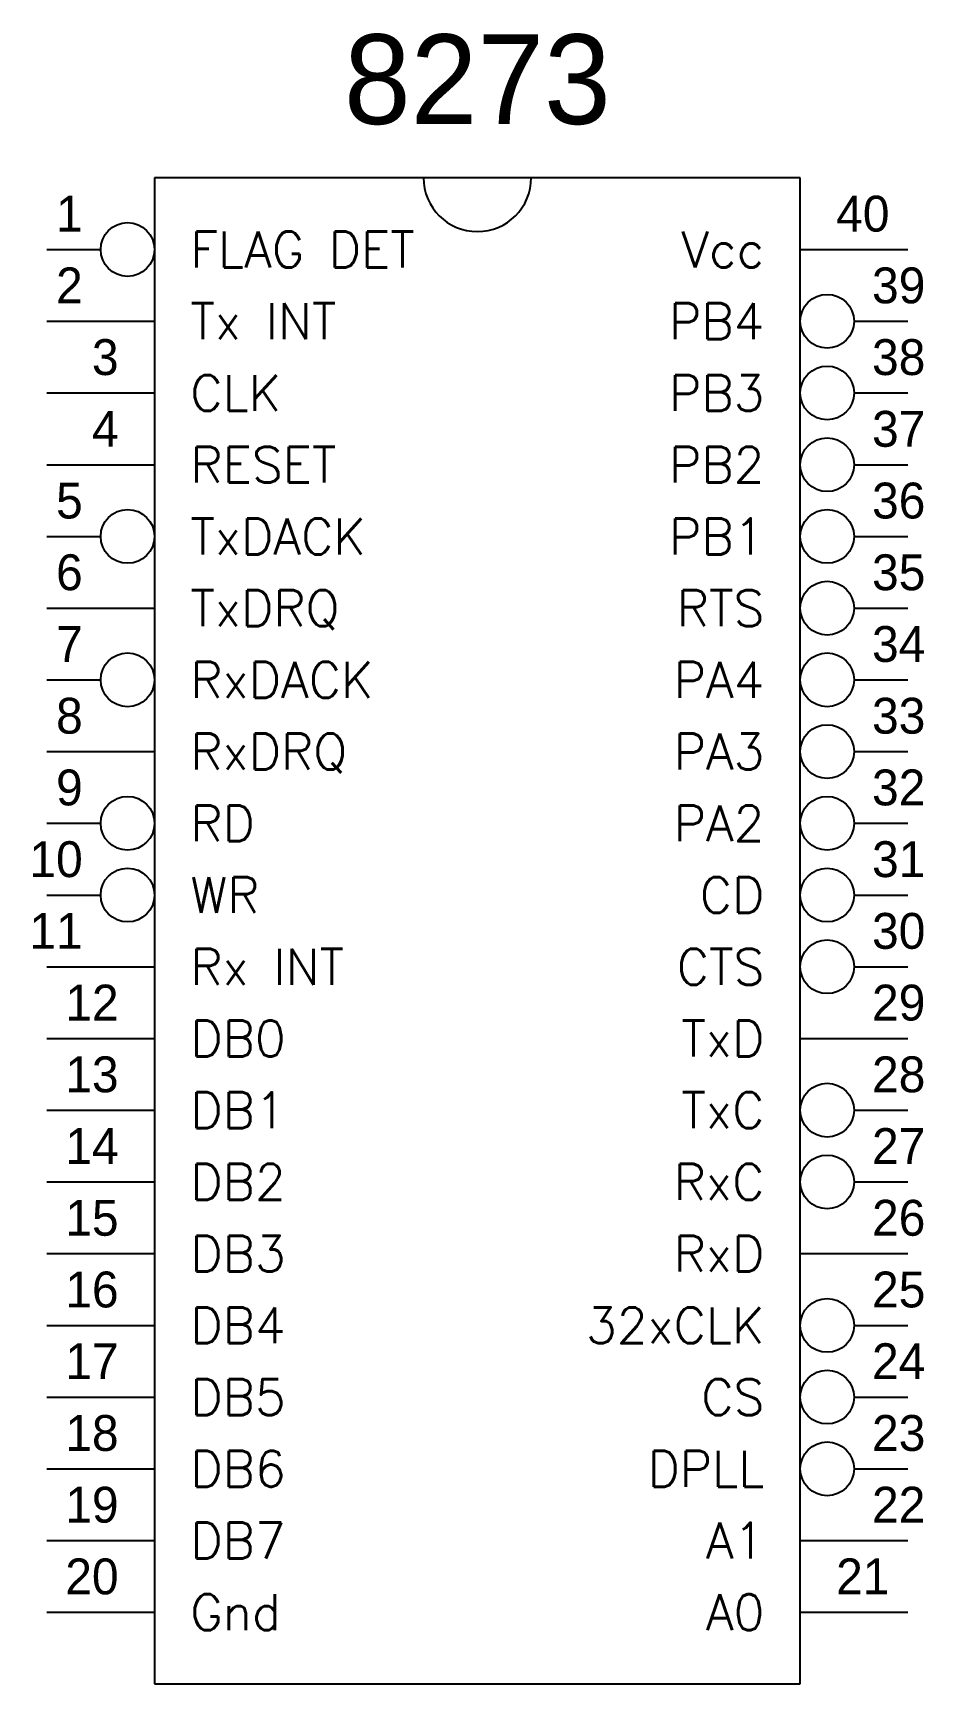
# Model space of a CAD drawing. Extents: x 3.26 to 5.74, y 1.2 to 5.8.
import ezdxf
from ezdxf.enums import TextEntityAlignment as Align

# ---------------------------------------------------------------- set-up
doc = ezdxf.new("R2010")
doc.units = 0
doc.header["$MEASUREMENT"] = 0
doc.layers.get('0').update_dxf_attribs({"linetype": 'CONTINUOUS'})
doc.styles.add('ROMANS', font='romans')

msp = doc.modelspace()

# ---------------------------------------------------------------- linework, layer by layer
for p, q in [((3.6, 5.4), (3.6, 1.2)), ((5.4, 5.4), (3.6, 5.4)), ((5.4, 1.2), (5.4, 5.4)), ((3.3, 5.2), (3.45, 5.2)), ((5.4, 5.2), (5.7, 5.2)), ((3.3, 5), (3.6, 5)), ((5.55, 5), (5.7, 5)), ((3.3, 4.8), (3.6, 4.8)), ((5.55, 4.8), (5.7, 4.8)), ((3.3, 4.6), (3.6, 4.6)), ((5.55, 4.6), (5.7, 4.6)), ((3.3, 4.4), (3.45, 4.4)), ((5.55, 4.4), (5.7, 4.4)), ((3.3, 4.2), (3.6, 4.2)), ((5.55, 4.2), (5.7, 4.2)), ((3.3, 4), (3.45, 4)), ((5.55, 4), (5.7, 4)), ((3.3, 3.8), (3.6, 3.8)), ((5.55, 3.8), (5.7, 3.8)), ((3.3, 3.6), (3.45, 3.6)), ((5.55, 3.6), (5.7, 3.6)), ((3.3, 3.4), (3.45, 3.4)), ((5.55, 3.4), (5.7, 3.4)), ((3.3, 3.2), (3.6, 3.2)), ((5.55, 3.2), (5.7, 3.2)), ((3.3, 3), (3.6, 3)), ((5.4, 3), (5.7, 3)), ((3.3, 2.8), (3.6, 2.8)), ((5.55, 2.8), (5.7, 2.8)), ((3.3, 2.6), (3.6, 2.6)), ((5.55, 2.6), (5.7, 2.6)), ((3.3, 2.4), (3.6, 2.4)), ((5.4, 2.4), (5.7, 2.4)), ((3.3, 2.2), (3.6, 2.2)), ((5.55, 2.2), (5.7, 2.2)), ((3.3, 2), (3.6, 2)), ((5.55, 2), (5.7, 2)), ((3.3, 1.8), (3.6, 1.8)), ((5.55, 1.8), (5.7, 1.8)), ((3.3, 1.6), (3.6, 1.6)), ((5.4, 1.6), (5.7, 1.6)), ((3.3, 1.4), (3.6, 1.4)), ((5.4, 1.4), (5.7, 1.4)), ((3.6, 1.2), (5.4, 1.2))]:
    msp.add_line(p, q)
for centre in [(3.525, 5.2), (5.475, 5), (5.475, 4.8), (5.475, 4.6), (3.525, 4.4), (5.475, 4.4), (5.475, 4.2), (3.525, 4), (5.475, 4), (5.475, 3.8), (3.525, 3.6), (5.475, 3.6), (3.525, 3.4), (5.475, 3.4), (5.475, 3.2), (5.475, 2.8), (5.475, 2.6), (5.475, 2.2), (5.475, 2), (5.475, 1.8)]:
    msp.add_circle(centre, 0.075)
msp.add_arc((4.5, 5.4), 0.15, 180, 0)

# ---------------------------------------------------------------- texts
msp.add_text('8273', height=0.25).set_placement((4.5, 5.55), align=Align.CENTER)
for s, p in [('1', (3.4, 5.25)), ('2', (3.4, 5.05)), ('3', (3.5, 4.85)), ('4', (3.5, 4.65)), ('5', (3.4, 4.45)), ('6', (3.4, 4.25)), ('7', (3.4, 4.05)), ('8', (3.4, 3.85)), ('9', (3.4, 3.65)), ('10', (3.4, 3.45)), ('11', (3.4, 3.25)), ('12', (3.5, 3.05)), ('13', (3.5, 2.85)), ('14', (3.5, 2.65)), ('15', (3.5, 2.45)), ('16', (3.5, 2.25)), ('17', (3.5, 2.05)), ('18', (3.5, 1.85)), ('19', (3.5, 1.65)), ('20', (3.5, 1.45))]:
    msp.add_text(s, height=0.1).set_placement(p, align=Align.RIGHT)
for s, p in [('40', (5.5, 5.25)), ('39', (5.6, 5.05)), ('38', (5.6, 4.85)), ('37', (5.6, 4.65)), ('36', (5.6, 4.45)), ('35', (5.6, 4.25)), ('34', (5.6, 4.05)), ('33', (5.6, 3.85)), ('32', (5.6, 3.65)), ('31', (5.6, 3.45)), ('30', (5.6, 3.25)), ('29', (5.6, 3.05)), ('28', (5.6, 2.85)), ('27', (5.6, 2.65)), ('26', (5.6, 2.45)), ('25', (5.6, 2.25)), ('24', (5.6, 2.05)), ('23', (5.6, 1.85)), ('22', (5.6, 1.65)), ('21', (5.5, 1.45))]:
    msp.add_text(s, height=0.1).set_placement(p)
at = {"style": 'ROMANS'}
for s, p in [('FLAG DET', (3.7, 5.15)), ('Tx INT', (3.7, 4.95)), ('CLK', (3.7, 4.75)), ('RESET', (3.7, 4.55)), ('TxDACK', (3.7, 4.35)), ('TxDRQ', (3.7, 4.15)), ('RxDACK', (3.7, 3.95)), ('RxDRQ', (3.7, 3.75)), ('RD', (3.7, 3.55)), ('WR', (3.7, 3.35)), ('Rx INT', (3.7, 3.15)), ('DB0', (3.7, 2.95)), ('DB1', (3.7, 2.75)), ('DB2', (3.7, 2.55)), ('DB3', (3.7, 2.35)), ('DB4', (3.7, 2.15)), ('DB5', (3.7, 1.95)), ('DB6', (3.7, 1.75)), ('DB7', (3.7, 1.55)), ('Gnd', (3.7, 1.35))]:
    msp.add_text(s, height=0.1, dxfattribs=at).set_placement(p)
for s, p in [('Vcc', (5.3, 5.15)), ('PB4', (5.3, 4.95)), ('PB3', (5.3, 4.75)), ('PB2', (5.3, 4.55)), ('PB1', (5.3, 4.35)), ('RTS', (5.3, 4.15)), ('PA4', (5.3, 3.95)), ('PA3', (5.3, 3.75)), ('PA2', (5.3, 3.55)), ('CD', (5.3, 3.35)), ('CTS', (5.3, 3.15)), ('TxD', (5.3, 2.95)), ('TxC', (5.3, 2.75)), ('RxC', (5.3, 2.55)), ('RxD', (5.3, 2.35)), ('32xCLK', (5.3, 2.15)), ('CS', (5.3, 1.95)), ('DPLL', (5.3, 1.75)), ('A1', (5.3, 1.55)), ('A0', (5.3, 1.35))]:
    msp.add_text(s, height=0.1, dxfattribs=at).set_placement(p, align=Align.RIGHT)

doc.saveas('drawing.dxf')
